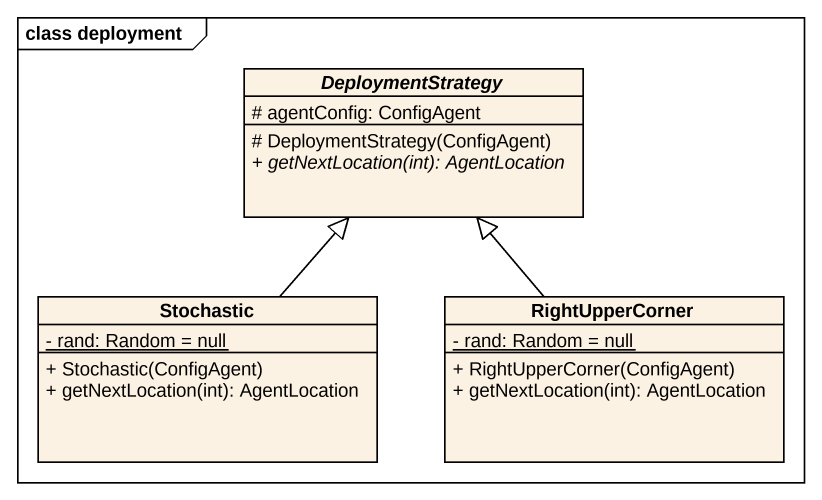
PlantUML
@startuml
mainframe class deployment
hide circle
hide empty members
skinparam classAttributeIconSize 0
abstract class DeploymentStrategy {
  # agentConfig: ConfigAgent
  # DeploymentStrategy(ConfigAgent)
  {abstract} + getNextLocation(int): AgentLocation
}
class Stochastic {
  {static} - rand: Random = null
  + Stochastic(ConfigAgent)
  + getNextLocation(int): AgentLocation
}
class RightUpperCorner {
  {static} - rand: Random = null
  + RightUpperCorner(ConfigAgent)
  + getNextLocation(int): AgentLocation
}
Stochastic -up-|> DeploymentStrategy
RightUpperCorner -up-|> DeploymentStrategy
@enduml
